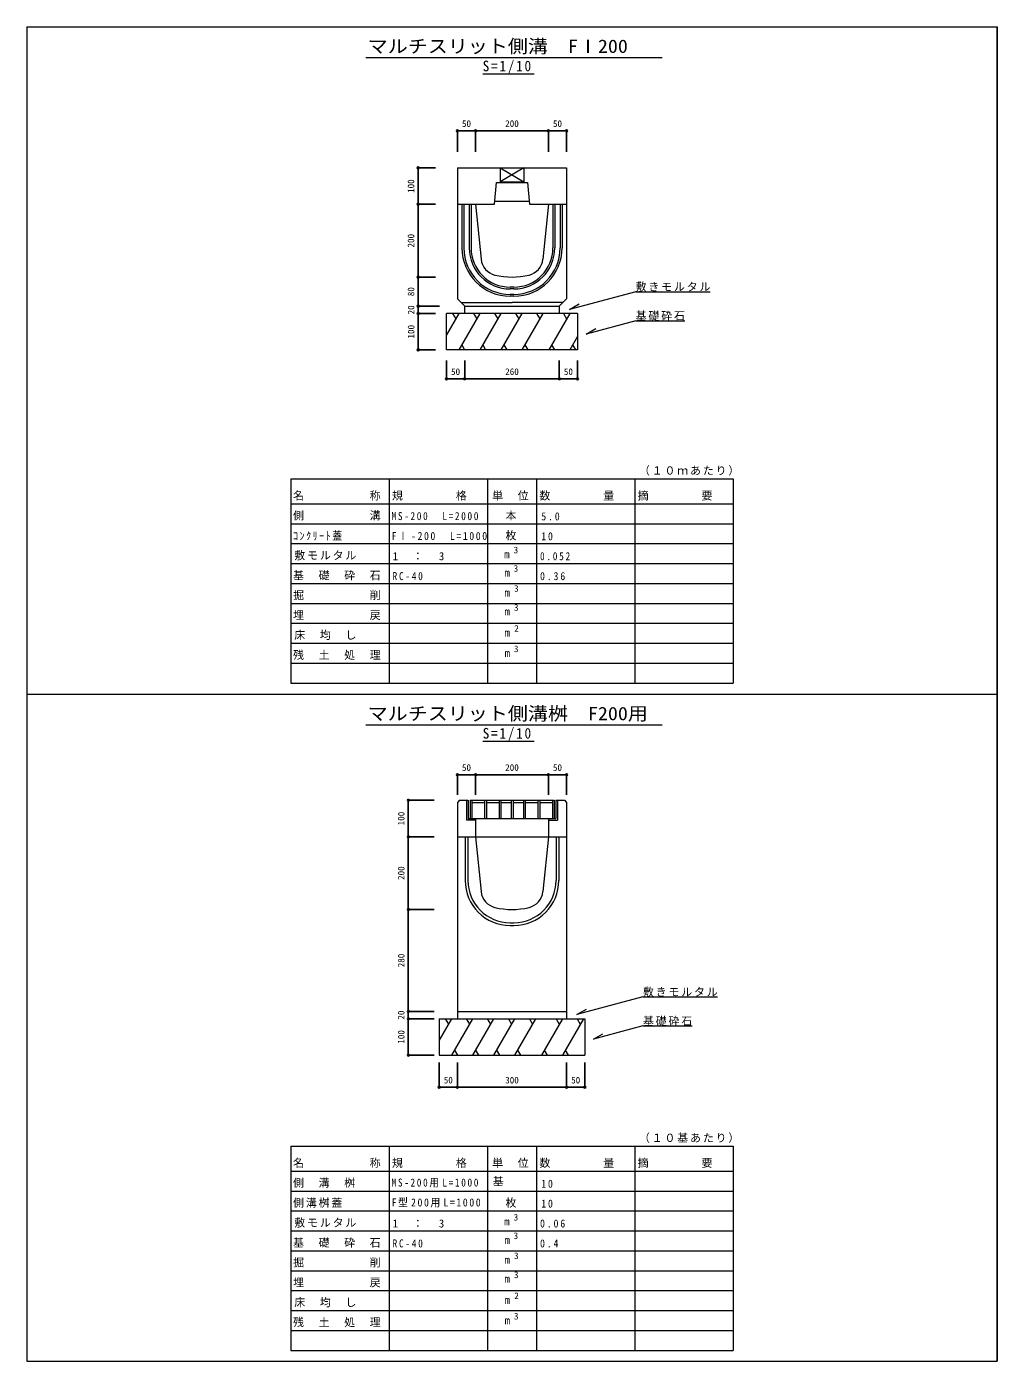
# Model space of a CAD drawing. Units: millimetres at full size, sheet at 1:10. Extents: x -1732 to 935, y -1838 to 1829.
import ezdxf
from ezdxf.enums import TextEntityAlignment as Align

# ---------------------------------------------------------------- set-up
doc = ezdxf.new("R2010")
doc.units = ezdxf.units.MM
doc.header["$LTSCALE"] = 10
doc.header["$PDMODE"] = 32
doc.header["$PDSIZE"] = 5
doc.linetypes.add('DASHED1', pattern=[1.8, 1.2, -0.6])
doc.layers.add('0-0_通り芯', color=7, linetype='Continuous', lineweight=18)
doc.layers.add('0-1_躯体', color=4, linetype='Continuous')
doc.styles.add('ＭＳ ゴシック', font='')
doc.styles.get('ＭＳ ゴシック').set_extended_font_data('MS Gothic')

msp = doc.modelspace()

# ---------------------------------------------------------------- linework, layer by layer
at = {"layer": '0-0_通り芯', "color": 2}
for p, q in [((-1731.6, 1828.97), (-1731.6, -1837.69)), ((-1731.6, 1828.97), (935.06, 1828.97)), ((-523.27, -296.42), (-523.27, -350.92)), ((-518.77, -296.42), (-518.77, -346.42)), ((-513.4, -296.42), (-513.4, -346.42)), ((-513.4, -296.42), (-282.4, -296.42)), ((-508.4, -296.42), (-508.4, -346.42)), ((-508.4, -302.42), (-473.65, -302.42)), ((-473.65, -296.42), (-473.65, -346.42)), ((-468.65, -296.42), (-468.65, -346.42)), ((-468.65, -302.42), (-433.9, -302.42)), ((-433.9, -296.42), (-433.9, -346.42)), ((-428.9, -296.42), (-428.9, -346.42)), ((-428.9, -302.42), (-400.4, -302.42)), ((-400.4, -296.42), (-400.4, -346.42)), ((-395.4, -296.42), (-395.4, -346.42)), ((-395.4, -302.42), (-366.9, -302.42)), ((-366.9, -296.42), (-366.9, -346.42)), ((-361.9, -296.42), (-361.9, -346.42)), ((-361.9, -302.42), (-327.15, -302.42)), ((-327.15, -296.42), (-327.15, -346.42)), ((-322.15, -296.42), (-322.15, -346.42)), ((-322.15, -302.42), (-287.4, -302.42)), ((-287.4, -296.42), (-287.4, -346.42)), ((-282.4, -296.42), (-282.4, -346.42)), ((-277.77, -296.42), (-277.77, -346.42)), ((-273.27, -296.42), (-273.27, -350.92)), ((-498.27, -350.92), (-523.27, -350.92)), ((-518.77, -346.42), (-277.77, -346.42)), ((-498.27, -346.42), (-498.27, -352.42)), ((-498.27, -350.92), (-498.27, -396.42)), ((-298.27, -346.42), (-298.27, -352.42)), ((-298.27, -350.92), (-273.27, -350.92)), ((-298.27, -350.92), (-298.27, -396.42)), ((-1731.6, -1837.69), (935.06, -1837.69))]:
    msp.add_line(p, q, dxfattribs=at)
at = {"layer": '0-0_通り芯'}
for p, q in [((-800.1, 1743.97), (13.9, 1743.97)), ((-478.71, 1699.25), (-337.74, 1699.25)), ((-58.49, 1100.79), (-240, 1052.15)), ((-58.49, 1100.79), (146.51, 1100.79)), ((-240, 1052.15), (-214.02, 1067.15)), ((-544.22, 1041.01), (-578.27, 982.04)), ((-578.27, 941.01), (-578.27, 1041.01)), ((-218.27, 1041.01), (-578.27, 1041.01)), ((-561.52, 1041.01), (-552.87, 1026.03)), ((-486.48, 1041.01), (-544.22, 941.01)), ((-528.27, 1041.01), (-528.27, 1061.01)), ((-503.79, 1041.01), (-495.14, 1026.03)), ((-428.75, 1041.01), (-486.48, 941.01)), ((-446.05, 1041.01), (-437.4, 1026.03)), ((-371.01, 1041.01), (-428.75, 941.01)), ((-388.32, 1041.01), (-379.67, 1026.03)), ((-313.28, 1041.01), (-371.01, 941.01)), ((-330.58, 1041.01), (-321.93, 1026.03)), ((-239.7, 1041.01), (-297.44, 941.01)), ((-268.27, 1061.01), (-268.27, 1041.01)), ((-257.01, 1041.01), (-248.36, 1026.03)), ((-58.49, 1020.99), (76.51, 1020.99)), ((-536.3, 954.73), (-528.38, 941.01)), ((-478.56, 954.73), (-470.64, 941.01)), ((-420.83, 954.73), (-412.91, 941.01)), ((-363.09, 954.73), (-355.17, 941.01)), ((-289.52, 954.73), (-281.6, 941.01)), ((-218.27, 978.14), (-239.7, 941.01)), ((-231.78, 954.73), (-223.86, 941.01)), ((-1005.77, 586.52), (209.23, 586.52)), ((-1005.77, 586.52), (-1005.77, 463.4)), ((-735.77, 586.52), (-735.77, 463.4)), ((-465.77, 586.52), (-465.77, 463.4)), ((-330.77, 586.52), (-330.77, 463.4)), ((-60.77, 586.52), (-60.77, 463.4)), ((209.23, 586.52), (209.23, 463.4)), ((-1005.77, 518.12), (209.23, 518.12)), ((-1005.77, 463.4), (209.23, 463.4)), ((-1005.77, 463.4), (-1005.77, 25.64)), ((-735.77, 463.4), (-735.77, 25.64)), ((-465.77, 463.4), (-465.77, 25.64)), ((-330.77, 463.4), (-330.77, 25.64)), ((-60.77, 463.4), (-60.77, 25.64)), ((209.23, 463.4), (209.23, 25.64)), ((-1005.77, 408.68), (209.23, 408.68)), ((-1005.77, 353.96), (209.23, 353.96)), ((-1005.77, 299.24), (209.23, 299.24)), ((-1005.77, 244.52), (209.23, 244.52)), ((-1005.77, 189.8), (209.23, 189.8)), ((-1005.77, 135.08), (209.23, 135.08)), ((-1005.77, 80.36), (209.23, 80.36)), ((-1005.77, 25.64), (209.23, 25.64)), ((-920.27, 25.64), (-11.27, 25.64)), ((-800.1, -89.36), (13.9, -89.36)), ((-478.71, -134.08), (-337.74, -134.08)), ((-38.49, -836.64), (166.51, -836.64)), ((-548.27, -876.42), (-548.27, -896.42)), ((-248.27, -876.42), (-248.27, -896.42)), ((-598.27, -896.42), (-198.27, -896.42)), ((-598.27, -896.42), (-598.27, -996.42)), ((-564.22, -896.42), (-598.27, -955.4)), ((-581.52, -896.42), (-572.87, -911.41)), ((-506.48, -896.42), (-564.22, -996.42)), ((-523.79, -896.42), (-515.14, -911.41)), ((-448.75, -896.42), (-506.48, -996.42)), ((-466.05, -896.42), (-457.4, -911.41)), ((-391.01, -896.42), (-448.75, -996.42)), ((-408.32, -896.42), (-399.67, -911.41)), ((-333.28, -896.42), (-391.01, -996.42)), ((-350.58, -896.42), (-341.93, -911.41)), ((-259.7, -896.42), (-317.44, -996.42)), ((-277.01, -896.42), (-268.36, -911.41)), ((-201.97, -896.42), (-259.7, -996.42)), ((-219.27, -896.42), (-210.62, -911.41)), ((-198.27, -896.42), (-198.27, -996.42)), ((-38.49, -916.45), (96.51, -916.45)), ((-556.3, -982.7), (-548.38, -996.42)), ((-498.56, -982.7), (-490.64, -996.42)), ((-440.83, -982.7), (-432.91, -996.42)), ((-383.09, -982.7), (-375.17, -996.42)), ((-309.52, -982.7), (-301.6, -996.42)), ((-251.78, -982.7), (-243.86, -996.42)), ((-598.27, -996.42), (-198.27, -996.42)), ((-1005.77, -1246.81), (209.23, -1246.81)), ((-1005.77, -1246.81), (-1005.77, -1369.93)), ((-735.77, -1246.81), (-735.77, -1369.93)), ((-465.77, -1246.81), (-465.77, -1369.93)), ((-330.77, -1246.81), (-330.77, -1369.93)), ((-60.77, -1246.81), (-60.77, -1369.93)), ((209.23, -1246.81), (209.23, -1369.93)), ((-1005.77, -1315.21), (209.23, -1315.21)), ((-1005.77, -1369.93), (209.23, -1369.93)), ((-1005.77, -1369.93), (-1005.77, -1807.69)), ((-735.77, -1369.93), (-735.77, -1807.69)), ((-465.77, -1369.93), (-465.77, -1807.69)), ((-330.77, -1369.93), (-330.77, -1807.69)), ((-60.77, -1369.93), (-60.77, -1807.69)), ((209.23, -1369.93), (209.23, -1807.69)), ((-1005.77, -1424.65), (209.23, -1424.65)), ((-1005.77, -1479.37), (209.23, -1479.37)), ((-1005.77, -1534.09), (209.23, -1534.09)), ((-1005.77, -1588.81), (209.23, -1588.81)), ((-1005.77, -1643.53), (209.23, -1643.53)), ((-1005.77, -1698.25), (209.23, -1698.25)), ((-1005.77, -1752.97), (209.23, -1752.97)), ((-1005.77, -1807.69), (209.23, -1807.69)), ((-920.27, -1807.69), (-11.27, -1807.69))]:
    msp.add_line(p, q, dxfattribs=at)
at = {"layer": '0-0_通り芯', "color": 3}
for p, q in [((-548.27, 1441.01), (-248.27, 1441.01)), ((-548.27, 1441.01), (-548.27, 1341.01)), ((-430.77, 1441.01), (-430.77, 1400.71)), ((-430.77, 1441.01), (-365.77, 1403.01)), ((-365.77, 1441.01), (-430.77, 1403.01)), ((-365.77, 1441.01), (-365.77, 1400.71)), ((-248.27, 1441.01), (-248.27, 1341.01)), ((-446.27, 1341.01), (-441.27, 1400.71)), ((-441.27, 1400.71), (-355.27, 1400.71)), ((-430.77, 1403.01), (-365.77, 1403.01)), ((-355.27, 1400.71), (-350.27, 1341.01)), ((-548.27, 1341.01), (-548.27, 1081.01)), ((-548.27, 1341.01), (-535.16, 1341.01)), ((-535.77, 1341.01), (-535.77, 1221.01)), ((-535.16, 1341.01), (-446.27, 1341.01)), ((-530.77, 1340.01), (-530.77, 1221.01)), ((-515.77, 1340.01), (-515.77, 1221.01)), ((-510.77, 1341.01), (-510.77, 1221.01)), ((-498.27, 1341.01), (-483.19, 1190.22)), ((-445.52, 1350.01), (-351.03, 1350.01)), ((-350.27, 1341.01), (-248.27, 1341.01)), ((-298.27, 1341.01), (-313.35, 1190.22)), ((-285.77, 1341.01), (-285.77, 1221.01)), ((-280.77, 1340.01), (-280.77, 1221.01)), ((-265.77, 1340.01), (-265.77, 1221.01)), ((-260.77, 1341.01), (-260.77, 1221.01)), ((-248.27, 1341.01), (-248.27, 1081.01)), ((-393.27, 1113.51), (-403.27, 1113.51)), ((-393.27, 1108.51), (-403.27, 1108.51)), ((-548.27, 1081.01), (-528.27, 1061.01)), ((-538.27, 1071.01), (-398.27, 1071.01)), ((-393.27, 1093.51), (-403.27, 1093.51)), ((-393.27, 1088.51), (-403.27, 1088.51)), ((-258.27, 1071.01), (-398.27, 1071.01)), ((-268.27, 1061.01), (-248.27, 1081.01)), ((-528.27, 1061.01), (-268.27, 1061.01)), ((-528.27, 1061.01), (-268.27, 1061.01)), ((-542.27, -296.42), (-548.27, -302.42)), ((-542.27, -296.42), (-518.77, -296.42)), ((-548.27, -396.42), (-498.27, -396.42)), ((-535.16, -396.42), (-261.38, -396.42)), ((-527.07, -396.42), (-527.07, -516.42)), ((-519.47, -396.42), (-519.47, -516.42)), ((-498.27, -396.42), (-483.19, -547.22)), ((-298.27, -396.42), (-313.35, -547.22)), ((-298.27, -396.42), (-248.27, -396.42)), ((-277.07, -396.42), (-277.07, -516.42)), ((-269.47, -396.42), (-269.47, -516.42)), ((-261.38, -396.42), (-248.27, -396.42)), ((-248.27, -396.42), (-248.27, -876.42)), ((-403.27, -632.62), (-393.27, -632.62)), ((-403.27, -640.22), (-393.27, -640.22)), ((-548.27, -876.42), (-248.27, -876.42))]:
    msp.add_line(p, q, dxfattribs=at)
at = {"layer": '0-0_通り芯', "color": 4}
msp.add_line((-1731.6, -4.36), (935.06, -4.36), dxfattribs=at)
at = {"layer": '0-0_通り芯', "color": 3, "linetype": 'DASHED1'}
for p, q in [((-498.27, -350.92), (-498.27, -396.42)), ((-298.27, -350.92), (-298.27, -396.42))]:
    msp.add_line(p, q, dxfattribs=at)
at = {"layer": '0-0_通り芯', "color": 2}
msp.add_lwpolyline([(935.06, -1837.69), (935.06, 1828.97), (935.06, -1837.69)], dxfattribs=at)
at = {"layer": '0-0_通り芯'}
for points in [[(-218.27, 1041.01), (-218.27, 941.01), (-578.27, 941.01)], [(-58.49, 1020.99), (-194.38, 984.57), (-168.4, 999.57)], [(-38.49, -836.64), (-220, -885.28), (-194.02, -870.28)], [(-38.49, -916.45), (-174.38, -952.86), (-148.4, -937.86)]]:
    msp.add_lwpolyline(points, dxfattribs=at)
at = {"layer": '0-0_通り芯', "color": 3}
for points in [[(-548.27, -302.42), (-548.27, -396.42), (-535.16, -396.42)], [(-277.77, -296.42), (-254.27, -296.42), (-248.27, -302.42), (-248.27, -396.42)], [(-548.27, -396.42), (-548.27, -876.42), (-248.27, -876.42)]]:
    msp.add_lwpolyline(points, dxfattribs=at)
for centre, radius, start, end in [((-403.27, 1221.01), 132.5, 180, 270), ((-403.27, 1221.01), 127.5, 180, 270), ((-403.27, 1221.01), 112.5, 180, 270), ((-403.27, 1221.01), 107.5, 180, 270), ((-393.27, 1221.01), 112.5, 270, 0), ((-393.27, 1221.01), 107.5, 270, 0), ((-393.27, 1221.01), 127.5, 270, 0), ((-393.27, 1221.01), 132.5, 270, 0), ((-433.43, 1195.19), 50, 185.71, 256.44), ((-363.1, 1195.19), 50, 283.56, 354.29), ((-398.27, 1341.01), 200, 256.44, 283.56), ((-403.27, -516.42), 123.8, 180, 270), ((-403.27, -516.42), 116.2, 180, 270), ((-433.44, -542.24), 50, 185.71, 256.44), ((-393.27, -516.42), 116.2, 270, 0), ((-393.27, -516.42), 123.8, 270, 0), ((-363.1, -542.24), 50, 283.56, 354.29), ((-398.27, -396.42), 200, 256.44, 283.56)]:
    msp.add_arc(centre, radius, start, end, dxfattribs=at)
at = {"layer": '0-1_躯体', "color": 7}
for p, q in [((-548.27, 1543.06), (-498.27, 1543.06)), ((-498.27, 1543.06), (-298.27, 1543.06)), ((-298.27, 1543.06), (-248.27, 1543.06)), ((-656.25, 1341.01), (-656.25, 1441.01)), ((-656.25, 1341.01), (-656.25, 1141.01)), ((-656.25, 1141.01), (-656.25, 1061.01)), ((-655.91, 1061.01), (-655.91, 1041.01)), ((-655.91, 1041.01), (-655.91, 941.01)), ((-578.27, 861.49), (-528.27, 861.49)), ((-528.27, 861.49), (-268.27, 861.49)), ((-268.27, 861.49), (-218.27, 861.49)), ((-548.27, -226.14), (-498.27, -226.14)), ((-498.27, -226.14), (-298.27, -226.14)), ((-298.27, -226.14), (-248.27, -226.14)), ((-683.13, -396.42), (-683.13, -296.42)), ((-683.13, -596.42), (-683.13, -396.42)), ((-683.13, -876.42), (-683.13, -596.42)), ((-683.13, -896.42), (-683.13, -876.42)), ((-683.13, -996.42), (-683.13, -896.42)), ((-598.27, -1084.81), (-548.27, -1084.81)), ((-548.27, -1084.81), (-248.27, -1084.81)), ((-248.27, -1084.81), (-198.27, -1084.81))]:
    msp.add_line(p, q, dxfattribs=at)
at = {"layer": '0-1_躯体'}
for p, q in [((-548.27, 1543.06), (-548.27, 1485.13)), ((-498.27, 1543.06), (-498.27, 1485.13)), ((-298.27, 1543.06), (-298.27, 1485.13)), ((-248.27, 1543.06), (-248.27, 1485.13)), ((-656.25, 1441.01), (-608.73, 1441.01)), ((-656.25, 1341.01), (-608.73, 1341.01)), ((-656.25, 1341.01), (-608.73, 1341.01)), ((-656.25, 1141.01), (-608.73, 1141.01)), ((-656.25, 1061.01), (-608.73, 1061.01)), ((-655.91, 1061.01), (-597.01, 1061.01)), ((-655.91, 1061.01), (-597.01, 1061.01)), ((-655.91, 1061.01), (-608.73, 1061.01)), ((-655.91, 1041.01), (-608.73, 1041.01)), ((-655.91, 941.01), (-608.73, 941.01)), ((-578.27, 861.49), (-578.27, 912.11)), ((-528.27, 861.49), (-528.27, 912.11)), ((-268.27, 861.49), (-268.27, 912.11)), ((-218.27, 861.49), (-218.27, 912.11)), ((-548.27, -226.14), (-548.27, -281.55)), ((-498.27, -226.14), (-498.27, -281.55)), ((-298.27, -226.14), (-298.27, -281.55)), ((-248.27, -226.14), (-248.27, -281.55)), ((-683.13, -296.42), (-612.24, -296.42)), ((-683.13, -396.42), (-612.24, -396.42)), ((-683.13, -596.42), (-612.24, -596.42)), ((-683.13, -876.42), (-612.24, -876.42)), ((-683.13, -896.42), (-612.24, -896.42)), ((-683.13, -996.42), (-612.24, -996.42)), ((-598.27, -1084.81), (-598.27, -1017.14)), ((-548.27, -1084.81), (-548.27, -1017.14)), ((-248.27, -1084.81), (-248.27, -1017.14)), ((-198.27, -1084.81), (-198.27, -1017.14))]:
    msp.add_line(p, q, dxfattribs=at)
for p in [(-548.27, 1543.06), (-498.27, 1543.06), (-298.27, 1543.06), (-248.27, 1543.06), (-656.25, 1441.01), (-656.25, 1341.01), (-656.25, 1141.01), (-656.25, 1061.01), (-655.91, 1061.01), (-655.91, 1041.01), (-655.91, 941.01), (-578.27, 861.49), (-528.27, 861.49), (-268.27, 861.49), (-218.27, 861.49), (-548.27, -226.14), (-498.27, -226.14), (-298.27, -226.14), (-248.27, -226.14), (-683.13, -296.42), (-683.13, -396.42), (-683.13, -596.42), (-683.13, -876.42), (-683.13, -896.42), (-683.13, -996.42), (-598.27, -1084.81), (-548.27, -1084.81), (-248.27, -1084.81), (-198.27, -1084.81)]:
    msp.add_point(p, dxfattribs=at)

# ---------------------------------------------------------------- texts
at = {"layer": '0-0_通り芯', "color": 3, "style": 'ＭＳ ゴシック', "width": 1.1}
for s, p in [('マルチスリット側溝\u3000FⅠ200', (-794.69, 1746)), ('マルチスリット側溝桝\u3000F200用', (-794.69, -87.34))]:
    msp.add_text(s, height=36.66, dxfattribs=at).set_placement(p, align=Align.BOTTOM_LEFT)
at = {"layer": '0-0_通り芯', "style": 'ＭＳ ゴシック'}
for s, p in [('m', (-419.85, 362.22)), ('m', (-418.95, 311.6)), ('m', (-418.95, 256.88)), ('m', (-418.95, 204.9)), ('m', (-418.86, 146.76)), ('m', (-418.68, 90.67)), ('基', (-451.02, -1360.99)), ('m', (-419.85, -1471.12)), ('m', (-418.95, -1521.73)), ('m', (-418.95, -1576.45)), ('m', (-418.95, -1628.44)), ('m', (-418.86, -1686.58)), ('m', (-418.68, -1742.67))]:
    msp.add_text(s, height=21.99, dxfattribs=at).set_placement(p, align=Align.BOTTOM_LEFT)
at = {"layer": '0-0_通り芯', "color": 4, "style": 'ＭＳ ゴシック'}
for s, p in [('3', (-393.75, 376.58)), ('3', (-393.75, 325.96)), ('3', (-392.58, 270.9)), ('3', (-392.85, 218.64)), ('2', (-391.95, 161.12)), ('3', (-392.85, 105.03)), ('3', (-393.75, -1456.75)), ('3', (-393.75, -1507.37)), ('3', (-392.58, -1562.43)), ('3', (-392.85, -1614.69)), ('2', (-391.95, -1672.21)), ('3', (-392.85, -1728.3))]:
    msp.add_text(s, height=18.33, dxfattribs=at).set_placement(p, align=Align.BOTTOM_LEFT)
at = {"layer": '0-0_通り芯', "attachment_point": 7, "style": 'ＭＳ ゴシック'}
for s, insert, char_height in [('\\T1.28;\\W0.9;S=1/10', (-478.71, 1699.25), 29.33), ('\\T1.17;敷きモルタル', (-58.49, 1100.79), 21.99), ('\\T1.17;基礎砕石', (-58.49, 1020.99), 21.99), ('\\T1.17;（１０ｍあたり）', (-49.52, 595.46), 21.99), ('\\T1.17;名\u3000\u3000\u3000\u3000\u3000称', (-999.77, 527.06), 21.99), ('\\T1.17;規\u3000\u3000\u3000\u3000格', (-728.02, 527.06), 21.99), ('\\T1.17;単\u3000位', (-452.77, 527.06), 21.99), ('\\T1.17;数\u3000\u3000\u3000\u3000量', (-323.02, 527.06), 21.99), ('\\T1.17;摘\u3000\u3000\u3000\u3000要', (-53.02, 527.06), 21.99), ('\\T1.17;側\u3000\u3000\u3000\u3000\u3000溝', (-999.77, 472.34), 21.99), ('\\T1.36;\\W0.85;MS-200\u3000L=2000', (-729.02, 473.13), 21.99), ('\\T1.17;\u3000本', (-451.02, 472.34), 21.99), ('\\T1.38;\\W0.9;5.0', (-317.77, 472.34), 21.99), ('\\T1.33;\\W0.9;ｺﾝｸﾘｰﾄ蓋', (-999.77, 417.62), 21.99), ('\\T1.32;\\W0.9;FⅠ-200\u3000L=1000', (-729.02, 418.41), 21.99), ('\\T1.17;\u3000枚', (-451.02, 417.62), 21.99), ('\\T1.36;\\W0.9;10', (-317.77, 417.62), 21.99), ('\\T1.17;敷モルタル', (-996.27, 362.9), 21.99), ('\\T1.21;1\u3000：\u30003', (-726.27, 362.9), 21.99), ('\\T1.38;\\W0.85;0.052', (-321.27, 362.9), 21.99), ('\\T1.17;基\u3000礎\u3000砕\u3000石', (-999.77, 308.18), 21.99), ('\\T1.38;\\W0.85;RC-40', (-726.27, 308.18), 21.99), ('\\T1.38;\\W0.9;0.36', (-321.27, 308.18), 21.99), ('\\T1.17;掘\u3000\u3000\u3000\u3000\u3000削', (-999.77, 253.46), 21.99), ('\\T1.17;埋\u3000\u3000\u3000\u3000\u3000戻', (-999.77, 198.74), 21.99), ('\\T1.17;床\u3000均\u3000し', (-996.27, 144.02), 21.99), ('\\T1.17;残\u3000土\u3000処\u3000理', (-999.77, 89.3), 21.99), ('\\T1.28;\\W0.9;S=1/10', (-478.71, -134.08), 29.33), ('\\T1.17;敷きモルタル', (-38.49, -836.64), 21.99), ('\\T1.17;基礎砕石', (-38.49, -916.45), 21.99), ('\\T1.17;（１０基あたり）', (-49.52, -1237.87), 21.99), ('\\T1.17;名\u3000\u3000\u3000\u3000\u3000称', (-999.77, -1306.27), 21.99), ('\\T1.17;規\u3000\u3000\u3000\u3000格', (-728.02, -1306.27), 21.99), ('\\T1.17;単\u3000位', (-452.77, -1306.27), 21.99), ('\\T1.17;数\u3000\u3000\u3000\u3000量', (-323.02, -1306.27), 21.99), ('\\T1.17;摘\u3000\u3000\u3000\u3000要', (-53.02, -1306.27), 21.99), ('\\T1.17;側\u3000溝\u3000桝', (-999.77, -1360.99), 21.99), ('\\T1.36;\\W0.85;MS-200用L=1000', (-729.02, -1360.2), 21.99), ('\\T1.36;\\W0.9;10', (-317.77, -1360.99), 21.99), ('\\T1.17;側溝桝蓋', (-999.77, -1415.71), 21.99), ('\\T1.32;\\W0.9;F型200用L=1000', (-729.02, -1414.92), 21.99), ('\\T1.17;\u3000枚', (-451.02, -1415.71), 21.99), ('\\T1.36;\\W0.9;10', (-317.77, -1415.71), 21.99), ('\\T1.17;敷モルタル', (-996.27, -1470.43), 21.99), ('\\T1.21;1\u3000：\u30003', (-726.27, -1470.43), 21.99), ('\\T1.38;\\W0.9;0.06', (-321.27, -1470.43), 21.99), ('\\T1.17;基\u3000礎\u3000砕\u3000石', (-999.77, -1525.15), 21.99), ('\\T1.38;\\W0.85;RC-40', (-726.27, -1525.15), 21.99), ('\\T1.38;\\W0.9;0.4', (-321.27, -1525.15), 21.99), ('\\T1.17;掘\u3000\u3000\u3000\u3000\u3000削', (-999.77, -1579.87), 21.99), ('\\T1.17;埋\u3000\u3000\u3000\u3000\u3000戻', (-999.77, -1634.59), 21.99), ('\\T1.17;床\u3000均\u3000し', (-996.27, -1689.31), 21.99), ('\\T1.17;残\u3000土\u3000処\u3000理', (-999.77, -1744.03), 21.99)]:
    msp.add_mtext(s, dxfattribs=dict(at, insert=insert, char_height=char_height))
at = {"layer": '0-1_躯体', "style": 'ＭＳ ゴシック'}
for s, p in [('50', (-535.77, 1548.06)), ('200', (-417.02, 1548.06)), ('50', (-285.77, 1548.06)), ('50', (-565.77, 866.49)), ('260', (-417.02, 866.49)), ('50', (-255.77, 866.49)), ('50', (-535.77, -221.14)), ('200', (-417.02, -221.14)), ('50', (-285.77, -221.14)), ('50', (-585.77, -1079.81)), ('300', (-417.02, -1079.81)), ('50', (-235.77, -1079.81))]:
    msp.add_text(s, height=18.33, dxfattribs=at).set_placement(p, align=Align.BOTTOM_LEFT)
for s, p in [('100', (-661.25, 1372.26)), ('200', (-661.25, 1222.26)), ('80', (-661.25, 1088.51)), ('20', (-660.91, 1038.51)), ('100', (-660.91, 972.26)), ('100', (-688.13, -365.17)), ('200', (-688.13, -515.17)), ('280', (-688.13, -755.17)), ('20', (-688.13, -898.92)), ('100', (-688.13, -965.17))]:
    msp.add_text(s, height=18.33, rotation=90, dxfattribs=at).set_placement(p, align=Align.BOTTOM_LEFT)

doc.saveas('drawing.dxf')
